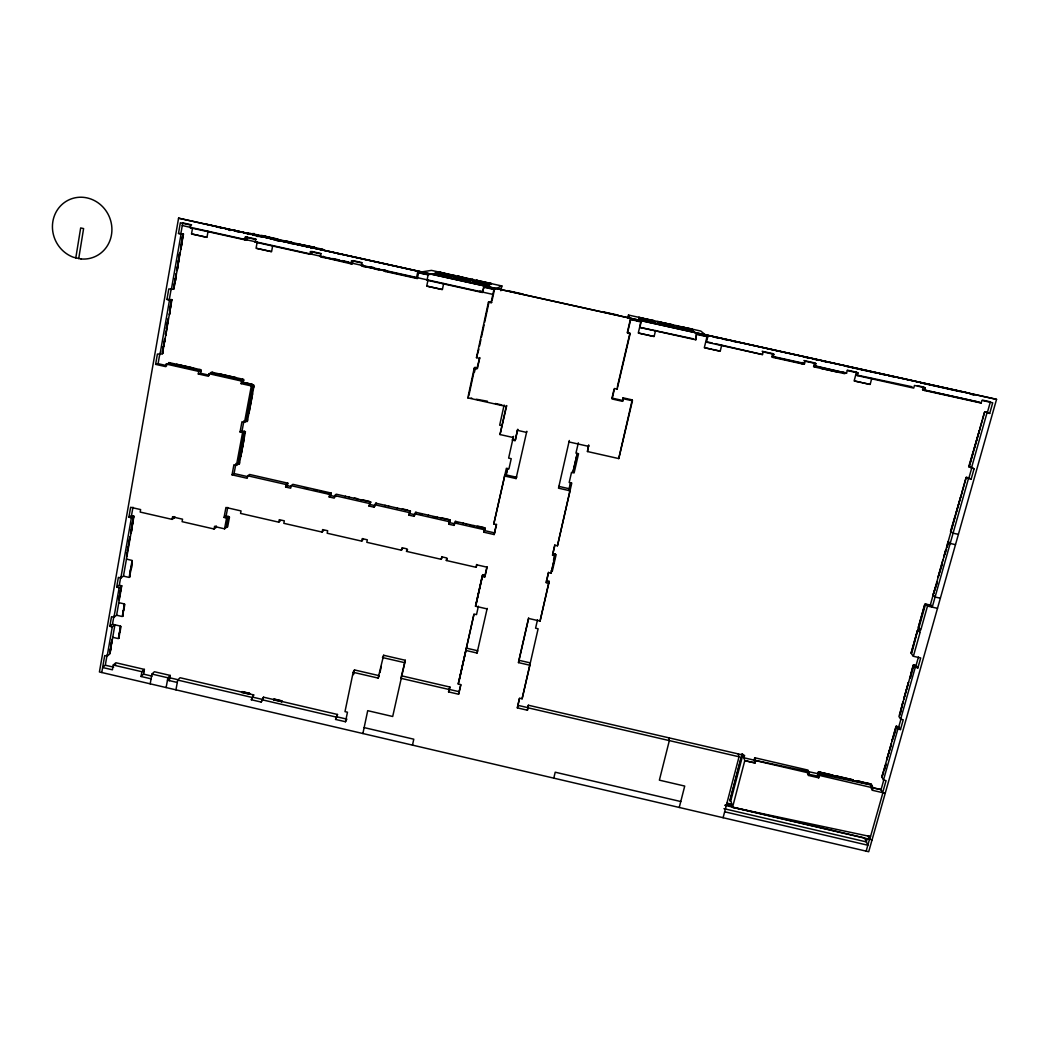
<?xml version="1.0" encoding="UTF-8"?>
<svg xmlns="http://www.w3.org/2000/svg" width="1049" height="1049" viewBox="0 0 1049 1049"><rect width="100%" height="100%" fill="white"/><g stroke="black" fill="none" stroke-linecap="round" stroke-linejoin="round"><path stroke-width="1.5" d="M587.453 451.529L588.699 445.222L587.453 451.529L618.753 458.583L632.416 400.784L632.206 399.879L623.054 397.833L622.595 401.334L612.078 398.987L614.53 388.51L617.153 389.1L630.134 333.648L627.302 332.546L630.397 319.302L633.412 319.971M578.222 444.029L578.327 442.888L575.953 453.142L578.55 453.719L574.118 472.889L571.535 472.299L569.187 482.488L571.771 483.064L557.452 545.795L554.882 545.205L552.561 555.262L555.131 555.852L551.105 573.239L548.548 572.662L546.241 582.641L548.811 583.218L540.065 621.074L528.604 618.451L518.481 662.601L529.863 665.223L522.1 698.804L519.583 698.214L517.354 707.878L527.424 710.212L528.355 705.23L744.593 755.398L743.964 757.798L754.087 760.145L754.965 763.016L744.777 760.656L742.967 754.336M557.452 545.795L570.302 489.411M555.131 555.852L555.367 554.095L552.81 553.505L554.79 544.942M551.105 573.239L555.367 554.095M570.158 490.814L558.501 488.178L569.305 440.501M552.561 555.262L552.81 553.505M548.811 583.218L549.073 581.316L546.529 580.74L548.496 572.23M527.424 710.212L528.355 705.23M546.241 582.641L546.529 580.74M540.065 621.074L549.073 581.316M529.863 665.223L530.23 662.889L518.914 660.28L528.63 617.927M75.79 257.962L80.668 227.935L83.605 228.59L78.714 258.605M522.1 698.804L538.111 628.784L535.58 628.194L537.521 619.789M517.354 707.878L519.386 698.45M178.579 218.179L99.419 671.963L868.703 851.736L996.55 399.354L178.579 218.179L996.55 399.354M101.753 672.514L104.703 655.586L107.155 656.163L109.817 653.92L114.918 624.811L112.282 626.896L107.155 656.163M112.282 626.896L109.817 626.332L111.509 616.681L113.974 617.258L116.609 615.225L121.763 585.814L119.311 585.25L116.675 587.125L119.14 587.702L121.763 585.814M116.675 587.125L118.38 577.383L120.845 577.96L123.467 576.124L133.957 516.265L131.479 515.702L128.896 517.209L130.627 507.283L140.618 509.578L140.186 512.069L172.075 519.373L174.422 517.852L174.645 516.619M166.24 364.082L198.772 371.398L201.015 370.69L168.679 363.4L166.24 364.082L165.794 366.652L155.606 364.357L157.402 354.038L162.425 353.985L171.944 299.686L166.948 299.437L168.784 288.947L173.78 289.262L183.457 234.071L178.487 233.429L180.349 222.768L190.721 225.063L190.249 227.738L244.81 239.828L246.83 239.854L247.315 237.205L256.192 239.172M151.095 678.834L141.051 676.487L143.529 674.14L144.382 669.393L115.875 662.745L113.253 665.027L112.413 669.8L102.618 667.518L105.306 665.21L107.116 654.838M109.817 626.332L112.479 624.247L113.882 616.248M119.311 585.25L120.753 576.937M131.479 515.702L132.961 507.244M155.606 364.357L158.097 363.675L159.881 353.421M169.387 299.122L171.223 288.685M180.887 233.494L182.736 222.886L191.587 224.853M113.974 617.258L119.14 587.702M120.845 577.96L131.387 517.786L133.957 516.265M159.959 354.614L169.518 300.001L171.944 299.686M171.354 289.524L181.071 234.006L183.457 234.071M109.607 652.19L110.184 648.964M110.748 645.738L112.361 639.392M118.943 598.953L119.717 594.534M120.242 591.597L120.753 588.646M126.995 553.098L126.942 556.272M127.532 550.017L128.07 546.949M128.607 543.88L129.145 540.812M130.719 531.791L133.459 516.16M162.189 352.333L165.126 338.552M165.336 334.356L165.873 331.34M166.398 328.311L167.984 319.263M169.518 310.491L171.433 299.581M173.544 287.583L174.095 284.449M174.632 281.316L175.183 278.169M176.743 269.305L177.281 266.236M177.819 263.168L178.356 260.1M178.894 257.031L179.431 253.963M180.992 245.046L181.556 241.873M182.106 238.7L182.657 235.54M119.193 598.35L121.356 586.011L118.917 599.897M127.532 550.791L128.083 547.657M128.634 544.523L130.01 536.682L126.706 555.485M165.86 332.205L165.821 335.431L168.299 318.253M166.398 329.111L168.037 319.801M171.236 301.535L169.453 314.739L171.498 300.08M174.449 283.178L174.016 288.724L174.698 281.814M182.736 235.959L180.913 249.387L182.998 234.478M115.482 664.817L115.626 664.03M182.277 225.548L192.583 227.83L191.508 233.927L206.981 237.362L208.069 231.265M192.164 234.045L198.864 235.527M169.899 364.003L170.226 362.797M176.586 364.239L193.632 368.068M199.9 235.763L206.601 237.244M141.051 676.487L141.903 671.727L144.382 669.393M172.075 519.373L172.521 516.895L182.539 519.189L182.093 521.668L214.048 528.998L216.173 527.424M208.987 373.706L241.572 381.049L243.578 380.276L211.177 372.972L208.987 373.706L208.515 376.276L198.3 373.982L198.772 371.398M199.677 370.717L199.887 369.55M199.782 370.677L200.005 369.51M198.3 373.982L200.556 373.247L201.172 369.838L168.823 362.548L168.614 363.715L200.962 371.005M229.862 230.544L230.57 230.072L228.787 229.993M150.191 683.83L151.961 674.074L154.387 671.727L170.253 675.438L169.269 680.749M234.963 230.242L234.255 230.714L236.576 230.911L234.071 230.098M235.986 230.78L250.659 234.032M212.396 373.588L212.606 372.408M212.501 373.549L212.724 372.369M219.097 373.811L236.182 377.653M244.81 239.828L245.296 237.166L247.315 237.205M166.122 687.554L167.919 677.798L170.253 675.438M321.02 253.53L312.117 251.563L311.605 254.212L309.953 254.264L255.222 242.135L255.707 239.474L245.296 237.166M257.844 235.474L258.893 235.986M256.69 248.364L263.417 249.846M175.93 689.849L177.74 680.08L180.022 677.72L253.688 694.91L251.34 699.762L261.201 702.056L263.496 697.192L337.49 714.461L335.575 719.43L345.488 721.738L346.852 719.129L337.004 716.834M261.017 235.553L261.935 236.064M261.83 236.051L257.267 235.356M277.579 239.526L261.555 235.474L277.657 239.041L273.487 239.46L263.05 236.615M266.59 236.615L262.486 236.995M264.453 250.082L271.18 251.576M214.048 528.998L214.507 526.519L224.552 528.827L226.623 527.241L228.63 516.501L226.138 515.924L224.066 517.445L226.571 518.022L228.63 516.501M409.897 513.59L414.971 514.744L413.949 516.278L408.848 515.111L410.434 511.086L375.817 503.205L374.047 507.178L368.96 506.024L370.743 502.051L336.204 494.184L334.736 495.6L334.225 498.118L329.15 496.951L330.645 495.534L331.143 493.043L292.868 484.323L291.163 485.674L290.665 488.191L285.603 487.038L287.334 485.674L287.832 483.169L249.636 474.476L247.682 475.774L247.21 478.292L232.039 474.83L233.914 464.746L236.445 465.323L238.464 464.091L244.587 431.467L242.594 432.516L240.051 431.939L241.965 421.75L244.509 422.327L246.489 421.331L253.281 385.127L251.327 385.927L241.1 383.619L241.572 381.049M242.24 380.302L242.555 379.095M216.409 526.192L216.186 527.319L214.927 527.031M241.1 383.619L243.106 382.833L243.748 379.423L211.321 372.12L211.111 373.3L243.525 380.603M244.024 383.383L244.168 382.583L252.521 384.459L252.376 385.258L244.443 383.475L244.692 382.636L252.206 384.327L251.957 385.167M273.487 239.46L277.657 239.041M272.714 245.597L271.586 251.681L256.061 248.246L257.189 242.149L255.222 242.135M518.481 662.601L518.914 660.28M248.023 233.953L254.304 233.547M224.066 517.445L225.928 507.467L241.034 510.929L240.562 513.42L278.772 522.166L280.542 520.619M277.002 239.421L273.12 239.356L277.106 239.421M226.138 515.924L227.725 507.428M232.039 474.83L234.071 473.545L235.946 463.514M240.051 431.939L242.057 430.89L243.958 420.754M224.552 528.827L226.571 518.022M236.445 465.323L242.594 432.516M244.509 422.327L251.327 385.927M227.987 518.232L226.623 527.241M238.687 461.154L243.735 434.273M238.792 461.088L244.273 431.388M247.63 413.476L246.174 421.252L247.341 421.514L254.133 385.324L243.106 382.833M248.233 410.303L252.966 385.062M253.963 386.727L252.796 386.465L246.541 419.784L247.695 420.046M241.283 452.709L241.886 449.562M242.267 447.517L242.857 444.356M249.701 407.877L250.252 404.953M250.619 402.986L251.17 400.062M251.721 397.138L252.271 394.214M284.803 241.152L281.093 240.627M290.966 242.017L284.436 241.047M291.53 242.122L287.151 242.463L291.53 242.122L280.529 240.523M294.52 244.115L298.808 243.748M298.336 244.115L314.569 247.223L310.386 247.63M307.986 245.977L309.232 246.554L305.351 245.99M310.858 247.734L314.569 247.223M309.953 254.264L310.465 251.603L312.117 251.563M352.425 263.26L320.404 256.585L320.915 253.924L310.465 251.603M323.262 256.454L323.026 257.661L323.341 256.454M242.017 692.497L242.162 691.75M242.122 692.366L242.267 691.632L249.492 693.323L249.347 694.058M278.772 522.166L279.257 519.675L284.305 520.828L283.82 523.32L322.122 532.079L323.643 530.466M285.603 487.038L286.089 484.52L287.832 483.169M249.256 694.189L249.4 693.441M251.34 699.762L253.688 694.91M261.201 702.056L263.496 697.192M351.009 263.365L351.533 260.703L361.997 263.024L361.472 265.685L416.519 277.893L417.607 272.556L429.093 274.707M351.048 263.876L351.349 262.656M274.222 700.011L274.458 699.145L281.696 700.837L281.473 701.702M361.472 265.685L362.915 265.135M363.426 265.227L363.164 266.538L370.926 267.81M371.359 267.901L378.951 270.039L379.135 269.16M322.122 532.079L322.62 529.588L327.681 530.742L327.17 533.233L361.735 541.14L363.046 539.488M329.15 496.951L329.648 494.433L331.143 493.043M330.409 494.105L319.932 491.194M385.442 271.507L385.757 270.275L384.38 269.999L384.131 271.206L417.371 278.575L418.643 272.399M345.278 497.042L345.449 496.216M348.976 497.895L349.133 497.056M357.67 499.875L357.84 499.036M361.367 500.714L361.538 499.875M361.735 541.14L362.246 538.648L367.32 539.802L366.809 542.307L401.439 550.227L402.528 548.509M368.96 506.024L370.743 502.051M416.06 278.287L416.283 277.395M362.613 539.37L362.784 538.543M369.969 503.1L370.231 501.855M374.047 507.178L375.817 503.205M376.185 504.084L376.355 503.258M335.575 719.43L337.49 714.461M491.981 300.971L494.525 289.196L484.035 286.875L482.238 292.461L427.009 280.214L428.123 274.877L417.607 272.556M427.31 286.207L434.102 287.714M384.891 506.064L385.062 505.238M434.902 273.16L450.047 276.516L452.512 275.979L449.942 277.028L434.797 273.684C436.135 271.324 461.966 277.054 452.696 276.11M353.172 672.291L378.112 678.087L379.318 675.7L354.51 669.944L353.172 672.291L344.99 711.628L347.468 712.205L345.488 721.738M353.526 674.638L354.51 669.944M388.589 506.916L388.773 506.077M437.603 272.688L434.797 273.684M437.931 273.317C429.867 273.055 449.733 274.943 451.844 276.398L449.51 276.91L451.844 276.398M435.138 287.937L441.931 289.445M438.351 272.95L440.016 272.176L454.571 275.913L438.351 272.95L440.016 272.176M443.661 283.492L442.39 289.576L426.733 286.102L427.992 280.017L427.009 280.214M445.537 274.523L446.953 274.248M397.217 509.303L397.479 508.057M453.155 276.228L454.676 275.415M453.929 277.382L469.087 280.739L471.224 280.122L468.982 281.25L453.929 277.382L456.315 276.831L471.276 280.227L472.561 279.401L471.276 280.227M456.315 276.831L453.811 277.893M458.413 276.241L456.931 277.067L472.981 279.991L458.413 276.241L454.387 277.985L456.748 276.949M401.439 550.227L401.964 547.735L407.051 548.889L406.527 551.381L441.223 559.327L442.101 557.557M408.848 515.111L410.434 511.086M362.888 733.539L367.714 710.671L392.693 716.493L405.307 660.28L383.632 655.258L378.112 678.087M409.635 512.135L409.897 510.889M379.987 672.553L381.312 666.259M382.977 658.405L383.632 655.258M413.949 516.278L415.509 512.24L450.191 520.147L448.815 524.225L453.929 525.379L454.742 523.805L449.654 522.651M415.771 513.538L416.033 512.292M470.568 280.542L468.536 281.119L470.568 280.542L456.643 277.461M471.735 280.345L473.086 279.493M472.797 281.552L487.982 284.922L490.84 283.44L487.877 285.433L472.797 281.552L474.882 280.935L489.804 284.24M472.693 282.076L474.882 280.935M475.21 281.565L476.679 280.293L491.352 283.545L490.198 284.436L475.367 281.145L473.256 282.168L475.21 281.565L489.254 284.148L487.418 285.302L489.149 284.659M428.294 515.951L428.477 515.125M482.238 292.461L484.035 286.875M401.964 675.91L449.916 687.043L449.103 689.495L400.875 678.297L405.307 660.28M437.027 517.944L437.21 517.105M490.198 284.436L491.352 283.545M440.737 518.783L440.921 517.957M453.929 525.379L455.266 521.353L485.044 528.145L483.877 532.21L494.118 534.544L496.347 524.526L493.791 523.936L506.379 468.287L508.949 468.864L511.217 458.688L508.634 458.098L513.472 436.371L512.987 437.472L500.019 434.548L506.719 405.557L506.195 406.488L467.828 397.873L474.227 368.16L474.922 367.452L477.518 368.029L479.773 357.604L476.836 368.737L474.227 368.16M479.091 358.26L476.482 357.683L488.428 302.204L491.666 302.453L488.428 302.204M468.903 395.434L474.922 367.452M476.482 357.683L478.895 349.147M479.537 346.052L480.901 339.692M481.439 337.188L484.087 324.941M484.638 322.358L489.044 301.863M474.436 372.238L475.446 367.556M491.05 302.781L493.922 289.458L501.881 285.971L500.845 290.757M441.223 559.327L441.813 556.626M448.815 524.225L450.191 520.147M449.47 520.776L449.654 519.937M476.784 565.49L476.115 567.299L446.323 560.494L446.861 557.989L441.76 556.835M455.004 522.586L457.875 522.808M455.463 522.599L455.725 521.353M412.493 745.131L413.778 739.191L364.147 727.6M487.444 401.229L476.272 399.236M463.055 523.897L463.238 523.071M466.254 524.631L466.438 523.792M473.768 526.336L473.951 525.497M476.967 527.07L477.151 526.231M504.123 404.98L499.678 425.186L502.261 425.776M500.019 434.548L506.195 406.488M460.878 684.892L458.597 694.228L448.566 691.907L449.103 689.495M476.115 567.299L476.587 564.48M484.389 529.181L484.664 527.949M448.566 691.907L449.916 687.043M483.877 532.21L485.044 528.145M458.597 694.228L460.747 684.577L458.229 683.987L466.425 648.151L477.715 650.76L477.046 653.029L465.69 650.406M486.92 608.866L475.499 606.243L482.107 576.517L482.75 574.668L485.281 575.245L487.169 566.748M493.791 523.936L504.962 474.633L516.528 477.256M515.623 439.177L515.007 440.632L512.423 440.056L512.987 437.472M458.229 683.987L474.004 614.032L476.521 614.609L478.383 606.204M475.499 606.243L482.75 574.668M505.566 475.63L507.572 469.021M505.933 476.351L507.664 468.575M482.107 576.517L484.651 577.107L486.867 567.142L476.666 564.808M515.007 440.632L517.76 429.251L515.479 439.518M494.118 534.544L496.597 524.369M477.046 653.029L487.182 608.407M504.438 475.944L516.069 478.58L526.808 431.296L526.401 432.358L517.314 430.313M568.978 489.227L570.486 482.776M572.833 472.588L577.252 453.43M569.161 490.866L570.997 482.894M553.492 560.284L554.947 553.99M627.735 318.214L628.482 315.054L700.811 331.064L705.846 335.247M614.071 389.166L611.987 398.096L622.437 400.43M630.134 333.648L627.486 333.058L630.921 318.372M617.402 386.688L629.938 333.123M638.723 317.742L653.894 320.574L654.746 322.384L639.444 319.001L638.723 317.742L653.776 321.073L654.746 322.384M639.444 319.001L654.878 321.873M622.595 401.334L623.054 397.833M695.802 339.797L696.51 333.949L695.802 339.797L639.969 327.419L640.965 321.637L638.277 333.031L654.117 336.545L655.559 330.448M638.802 333.11L645.646 334.631M646.708 334.867L653.566 336.388M632.206 399.879L618.753 458.583M653.291 321.007L654.209 322.24L653.291 321.007L639.365 317.388L639.929 319.08L638.841 317.244M657.618 321.925L672.802 324.757L673.982 326.645L658.667 323.249L657.618 321.925L672.684 325.269L673.982 326.645M658.667 323.249L674.114 326.134M553.793 778.148L555.209 772.208L680.775 801.541M672.212 325.19L673.445 326.501L672.212 325.19L658.261 321.571L659.139 323.328L657.736 321.427M676.369 326.082L691.579 328.914L693.087 330.881L677.746 327.485L676.369 326.082L689.954 329.084M676.907 326.226L678.218 327.55L676.907 326.226L690.989 329.347L692.524 330.723L690.989 329.347M677.746 327.485L676.5 325.583M684.21 327.839L685.626 329.189L683.817 327.236L685.233 328.573M691.579 328.914L693.087 330.881M704.823 347.757L711.694 349.291M968.437 478.685L932.233 607.148L930.306 605.076L966.273 477.334L971.112 479.288L974.062 468.824L969.21 466.923L984.723 411.837L989.705 413.424L992.708 402.79L981.89 400.39L981.143 403.052L924.497 390.49L925.231 387.828L914.453 385.442L913.731 388.104L857.269 375.594L857.977 372.933L847.238 370.546L846.543 373.208L813.893 365.55L815.178 366.258L815.86 363.597L814.588 362.902L803.927 360.541L805.147 361.223L804.465 363.885L773.165 356.948L773.834 354.287L772.798 353.644L762.177 351.284L763.148 351.913L762.479 354.575L706.449 342.158L707.747 336.834L707.105 336.296L704.325 347.678L720.217 351.205L721.712 345.121M712.756 349.527L719.64 351.048M772.798 353.644L771.907 357.171L803.049 364.082L803.272 363.19L772.13 356.293L773.257 357.001M773.139 357.447L773.401 356.201M679.254 807.468L684.722 786.068L659.375 780.154L669.341 740.594L668.934 737.84M801.816 363.806L802.065 362.561M814.588 362.902L813.578 366.77L844.786 373.68L845.101 372.461M814.824 367.032L815.073 365.786M820.895 368.356L837.338 372.002M723.102 817.709L739.047 756.775L738.26 753.929M742.076 753.838L729.855 801.056L742.154 754.113M742.771 755.083L730.878 800.466L732.53 807.324L872.047 839.882M843.553 373.405L843.789 372.159M754.087 760.145L754.716 757.745L807.966 770.097L809.146 773.034L808.491 775.447L818.705 777.82L819.374 775.408L818.259 771.972L856.272 781.308M847.304 370.153L856.456 372.185L854.148 380.918L870.146 384.459L871.771 378.374M854.581 380.984L861.517 382.518M754.965 763.016L755.529 760.407L871.693 785.124L871.024 787.524L881.094 789.661M862.58 382.754L869.516 384.301M912.014 386.74L857.308 375.175M924.497 390.49L922.582 389.638L923.304 386.989L917.18 385.639M923.002 389.704L929.965 391.251M931.027 391.487L937.99 393.034M938.658 393.205L978.887 402.121L922.582 389.638M885.225 793.254L872.414 790.29L873.096 787.878L871.549 784.849L818.128 772.457M883.599 780.613L881.068 789.609L882.668 792.664L886.064 780.613L883.494 780.023L881.894 777.034L896.187 726.262L897.878 728.989L900.475 729.579L903.241 719.784L900.645 719.181L898.941 716.506L913.469 664.922L915.266 667.308L917.875 667.911L920.694 657.946L913.377 656.281L920.065 632.508L917.705 630.187L918.399 627.695L920.773 630.003L927.5 606.073L925.611 604.014L918.924 627.813M919.54 632.39L920.248 629.885L918.399 627.695M885.815 764.511L881.934 776.365M891.27 745.144L886.68 759.528M899.911 714.461L902.822 702.174M910.204 677.929L911.122 672.671M937.229 581.946L933.164 594.39M946.906 547.565L947.876 542.136M883.625 772.811L881.894 777.034M884.438 769.927L886.064 764.157M894.246 735.126L892.083 740.83M894.653 733.671L896.711 726.38M899.858 715.169L903.071 701.847M910.23 678.362L913.981 665.04M937.085 583.008L933.151 595.006L935.079 597.025L940.35 598.218M942.395 564.126L938.121 577.33M946.513 549.506L943.838 557.032M947.378 546.45L948.676 541.848M883.494 780.023L897.878 728.989M900.645 719.181L915.266 667.308M971.387 468.221L987.004 412.821M867.156 838.938L866.33 841.901L723.941 808.661M900.475 729.579L898.757 726.852L901.117 718.499M917.875 667.911L916.052 665.512L918.452 657.015M971.112 479.288L968.935 477.924L971.872 467.526L968.673 466.805L980.264 427.664M989.705 413.424L987.397 412.441L990.387 401.859L982.703 400.154M866.159 851.145L869.503 839.292L867.995 835.987L870.526 836.577L732.53 807.324L744.777 760.656L754.9 762.807M869.687 839.528L882.747 793.293M484.651 577.107L485.281 575.245M516.069 478.58L516.659 476.849M512.423 440.056L512.895 438.941M446.323 560.494L447.162 558.724M406.527 551.381L407.589 549.663M467.828 397.873L468.562 396.994M476.836 368.737L477.518 368.029M522.913 294.061L507.401 290.625M485.071 286.495L487.129 285.708L433.683 273.881L430.628 274.432M416.151 277.841L417.554 277.697M420.243 272.137L431.441 270.38L501.881 285.971M320.404 256.585L352.254 264.138L352.949 260.611L361.866 262.591M320.063 249.452L323.092 249.4L254.199 234.137M296.002 244.22L298.716 244.22M291.006 243.617L294.022 243.735M276.844 240.575L279.886 240.601M276.752 240.47L279.506 240.509M262.958 237.1L267.049 236.72L262.578 236.51M257.136 236.392L261.28 236.484M253.229 235.251L256.546 235.435M248.521 233.245L250.763 233.429M190.249 227.738L192.583 227.83M807.953 774.096L818.063 776.247M438.456 272.452L454.571 275.913M457.036 276.569L472.981 279.991M475.472 280.647L491.247 284.03M440.488 273.855L452.407 276.49M459.187 277.985L471.119 280.634M474.764 281.447L489.699 284.751M677.864 326.973L693.205 330.369M639.733 319.512L693.743 331.471L695.592 333.123M299.804 244.443L314.477 247.695M205.984 224.093L423.39 272.255M701.794 333.923L967.821 392.837M216.317 226.833L222.572 228.223M225.705 228.918L231.947 230.295M235.081 230.99L241.336 232.38L235.146 231.082M244.456 233.062L250.711 234.452M253.832 235.146L260.913 236.654M276.189 240.09L284.685 241.939M296.015 244.378L308.576 247.171M337.752 253.727L340.794 254.409M704.01 334.854L710.239 336.231M713.346 336.926L719.575 338.303M722.682 338.997L728.898 340.374M732.018 341.056L738.234 342.433M803.534 356.896L809.762 358.286M812.883 358.968L819.112 360.358M822.232 361.04L828.461 362.416M844.838 366.049L876.177 372.985M879.311 373.68L885.579 375.07M888.7 375.765L894.967 377.155M920.852 382.885L960.15 391.592M636.428 320.64L639.457 321.309M696.51 333.949L699.539 334.618M702.568 335.287L705.597 335.955M483.379 287.124L493.922 289.458M641.214 322.095L630.397 319.302M697.087 334.474L707.747 336.834M763.148 351.913L773.834 354.287M805.147 361.223L815.86 363.597M243.827 238.634L246.935 239.329M370.481 266.813L373.51 267.482M479.878 290.953L483.012 291.648M332.599 258.526L338.906 259.903M341.948 260.598L348.242 261.962M351.284 262.656L352.49 262.932M802.118 362.587L803.35 362.862M194.183 228.184L362.823 265.567M364.344 265.908L493.384 294.507M693.638 338.893L639.969 327.419M712.179 342.997L705.807 341.594L706.449 342.158M715.366 343.705L762.479 354.575M813.814 365.878L846.543 373.208M984.723 411.837L987.397 412.441M178.487 233.429L181.071 234.006M984.434 412.309L982.493 419.167M982.205 420.229L980.277 427.074M979.241 430.746L974.364 448.054M973.341 451.713L969.224 466.32M623.211 398.725L632.416 400.784M966.273 477.334L968.935 477.924M965.998 477.767L964.097 484.507M166.948 299.437L169.518 300.001M963.808 485.543L961.92 492.283M961.894 492.886L950.499 531.384L953.082 533.167L958.393 534.361M960.897 495.902L956.111 512.922M471.067 398.056L471.88 398.24M495.298 403.498L501.855 404.927M955.088 516.514L951.05 530.886M569.096 441.97L588.646 446.376M577.107 453.994L572.99 471.88M177.189 364.698L183.444 366.114M185.476 366.573L191.731 367.976M219.674 374.27L224.381 375.332M158.097 363.675L166.778 365.642M200.556 373.247L209.249 375.214M955.482 544.654L950.184 543.448L948.152 541.73M252.691 386.504L253.858 386.766M945.726 549.794L943.864 556.416M252.612 393.873L249.033 412.939M942.854 559.969L938.147 576.714M558.776 486.369L570.341 488.991M242.057 430.89L245.427 431.65L239.303 464.287L238.149 464.025L238.398 462.74L239.644 462.937M244.024 432.686L245.282 432.896M244.076 439.334L240.85 456.538M925.611 604.014L931.276 605.299M927.5 606.073L937.491 608.341M354.365 497.987L357.066 498.59M362.705 499.875L369.458 501.422M402.318 508.896L407.733 510.129M442.022 517.944L448.815 519.478M478.082 526.178L483.93 527.503M313.9 489.817L316.916 490.512M304.538 487.772L307.488 488.454M328.035 493.122L330.986 493.804M419.482 514.036L422.249 514.666M433.303 517.183L436.082 517.813M469.978 525.562L472.758 526.192M479.301 527.686L484.874 528.958M247.682 475.774L286.089 484.52M291.163 485.674L329.648 494.433M334.736 495.6L369.471 503.507M374.572 504.674L409.372 512.594M414.486 513.761L449.365 521.707M454.466 522.927L484.415 529.745M234.071 473.545L247.656 476.639M287.334 485.674L291.124 486.539M330.645 495.534L335.693 496.688M370.231 504.556L375.293 505.71M484.507 530.584L494.695 532.905M917.705 630.187L911.581 653.947L913.377 656.281M554.855 554.357L556.127 554.646L552.325 571.062L551.066 570.774M913.469 664.922L916.052 665.512M913.22 665.263L911.411 671.688M482.684 574.97L480.062 586.824M228.249 516.855L229.482 517.131L227.672 526.808L226.427 526.519M908.604 682.191L903.753 699.395M908.355 682.532L903.792 698.739M173.334 516.633L174.593 516.921M215.084 526.205L216.343 526.493M479.931 587.361L476.18 604.224M173.19 517.459L174.449 517.747M128.896 517.209L131.387 517.786M473.899 614.557L469.873 632.678M896.187 726.262L898.757 726.852M895.951 726.577L894.168 732.897M469.69 633.452L459.003 681.562M893.905 733.88L892.122 740.188M126.444 559.117L132.122 560.428L129.132 577.435L123.467 576.124M891.401 743.256L886.641 760.184M382.452 657.539L404.245 662.575M118.812 602.651L124.451 603.949L122.235 616.524L116.609 615.225M449.378 689.442L459.357 691.75M517.8 705.308L527.804 707.629M872.335 787.576L881.068 789.609M527.988 707.8L739.047 756.775M809.146 773.034L755.595 760.617L754.716 757.745M819.374 775.408L873.096 787.878M112.479 624.247L120.556 626.122L118.353 638.618L112.728 637.307M727.062 803.114L731.782 804.216M727.219 804.74L731.979 805.855M725.711 804.675L732.058 806.156M724.689 805.265L864.52 837.889L867.825 845.219L724.649 811.782M143.018 670.416L144.146 670.678M142.874 671.216L144.001 671.478M142.821 671.504L143.949 671.766M178.186 679.765L169.807 677.811L167.473 680.172L177.294 682.466M253.229 697.283L263.037 699.565M113.253 665.027L141.903 671.727M151.961 674.074L167.919 677.798M177.74 680.08L251.812 697.375M261.673 699.683L336.073 717.044M105.306 665.21L113.646 667.164M143.529 674.14L152.092 676.146M969.328 393.441L973.839 395.25M978.887 402.121L981.143 403.052M923.304 386.989L925.231 387.828M856.456 372.185L857.977 372.933M855.748 374.834L857.269 375.594M803.246 363.19L804.465 363.885M971.872 467.526L974.062 468.824M666.666 324.456L665.551 323.184L666.548 324.967M870.88 787.248L872.414 790.29M628.482 315.054L629.754 317.886M817.473 774.844L818.705 777.82M807.324 772.497L808.491 775.447M618.045 315.133L602.467 311.684M617.035 388.261L617.153 389.1M111.968 639.562L110.053 653.37L111.968 639.562M133.525 516.633L131.204 532.8L133.525 516.633M163.329 346.642L162.661 353.434L163.329 346.642M164.68 338.919L164.011 345.724L164.68 338.919M176.075 273.973L175.393 280.883L176.075 273.973M179.759 252.953L177.229 270.419L179.759 252.953M119.534 632.665L119.075 638.185L119.534 632.665M120.635 626.41L120.163 631.944L120.635 626.41M123.428 610.544L122.956 616.104L123.428 610.544M124.543 604.25L124.07 609.823L124.543 604.25M130.679 569.397L129.879 576.871L130.679 569.397M132.174 560.887L131.374 568.374L132.174 560.887M241.768 691.658L241.624 692.406L249.662 694.281L249.806 693.533L241.768 691.658M273.959 699.172L273.815 699.919L281.866 701.794L282.024 701.047L273.959 699.172M438.993 272.556L440.462 272.294L438.993 272.556M442.298 274.772L444.737 274.287L442.298 274.772M442.796 274.89L445.235 274.405L442.796 274.89M446.14 274.13L447.543 273.855L446.14 274.13M457.561 276.661L458.859 276.359L457.561 276.661M461.311 278.982L463.461 278.431L461.311 278.982M461.822 279.1L463.96 278.549L461.822 279.1M464.222 278.142L465.468 277.828L464.222 278.142M464.72 278.247L465.953 277.933L464.72 278.247M475.997 280.752L477.125 280.411L475.997 280.752M480.193 283.164L482.042 282.548L480.193 283.164M480.704 283.282L483.733 281.866L480.704 283.282M483.169 282.338L484.232 281.984L483.169 282.338M646.132 318.883L646.813 320.601L646.132 318.883M646.643 319.001L647.325 320.719L646.643 319.001M665.053 323.079L666.036 324.862L665.053 323.079M818.692 771.92L832.919 775.211L818.692 771.92M836.473 776.037L853.27 779.931L836.473 776.037M856.823 780.758L863.445 782.292L856.823 780.758M864.468 782.528L871.09 784.062L864.468 782.528M917.442 630.554L911.096 653.186L917.442 630.554M924.825 604.263L918.426 627.053L924.825 604.263M81.088 258.972L73.456 257.28A31.247 29.411 65.2 0 1 60.095 206.391A31.247 29.411 65.2 0 1 109.568 217.431A31.247 29.411 65.2 0 1 81.088 258.972"/></g></svg>
